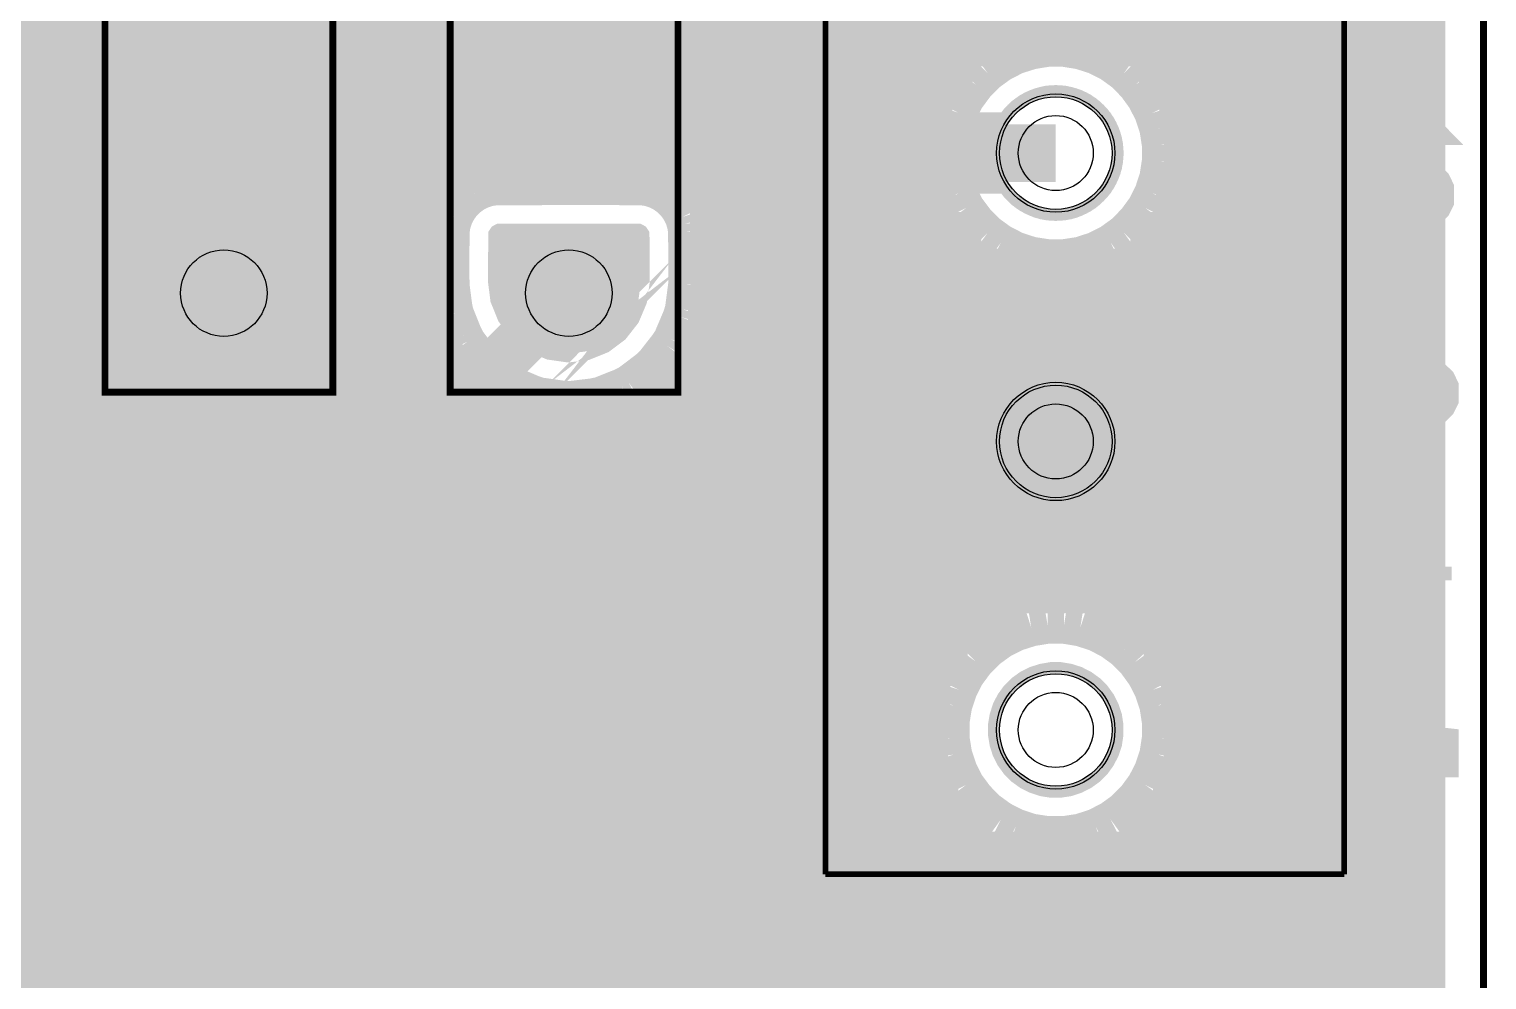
# Model space of a CAD drawing. Extents: x 0 to 3.94, y 0 to 3.94.
# Drawn here: x 2.944 to 3.939, y 2.915 to 3.563 of the extents above; entities that cross this region are included whole.
import ezdxf

# ---------------------------------------------------------------- set-up
doc = ezdxf.new("R2010")
doc.units = 0
for name, color, linetype in [('Board_Outline', 21, 'CONTINUOUS'), ('Bottom', 10, 'CONTINUOUS'), ('Bottom_Mask', 15, 'CONTINUOUS'), ('Drill_Bottom', 12, 'CONTINUOUS'), ('Drill_Top', 11, 'CONTINUOUS'), ('Edge_Bottom', 23, 'CONTINUOUS'), ('Edge_Top', 22, 'CONTINUOUS'), ('Top', 9, 'CONTINUOUS'), ('Top_Assembly', 2, 'CONTINUOUS'), ('Top_Mask', 6, 'CONTINUOUS'), ('Top_Silk', 3, 'CONTINUOUS')]:
    doc.layers.add(name, color=color, linetype=linetype)

msp = doc.modelspace()

# ---------------------------------------------------------------- linework, layer by layer
at = {"layer": 'Board_Outline', "linetype": 'CONTINUOUS', "const_width": 0.0047}
msp.add_lwpolyline([(0, 0), (3.937, 0), (3.937, 3.937), (0, 3.937), (0, 0)], dxfattribs=at)
at = {"layer": 'Bottom', "linetype": 'CONTINUOUS'}
for points, const_width in [([(3.8985, 0.0385), (3.8985, 3.8985)], 0.025), ([(3.5163, 3.7882), (3.5163, 3.4106)], 0.0157), ([(3.5305, 3.7884), (3.5305, 3.3965)], 0.0276), ([(2.8944, 3.5752), (3.896, 3.5752)], 0.025), ([(2.8944, 3.5504), (3.896, 3.5504)], 0.025), ([(3.6076, 3.5399), (3.6176, 3.545)], 0.025), ([(3.6176, 3.545), (3.6283, 3.5484)], 0.025), ([(3.6283, 3.5484), (3.6394, 3.5502)], 0.025), ([(3.6394, 3.5502), (3.6506, 3.5502)], 0.025), ([(3.6506, 3.5502), (3.6617, 3.5484)], 0.025), ([(3.6617, 3.5484), (3.6724, 3.545)], 0.025), ([(3.6724, 3.545), (3.6824, 3.5399)], 0.025), ([(3.5906, 3.5253), (3.5985, 3.5333)], 0.025), ([(3.5985, 3.5333), (3.6076, 3.5399)], 0.025), ([(3.6824, 3.5399), (3.6915, 3.5333)], 0.025), ([(3.6915, 3.5333), (3.6994, 3.5253)], 0.025), ([(2.8944, 3.5255), (3.5882, 3.5255)], 0.025), ([(3.5839, 3.5162), (3.5906, 3.5253)], 0.025), ([(3.6994, 3.5253), (3.706, 3.5162)], 0.025), ([(3.7018, 3.5255), (3.896, 3.5255)], 0.025), ([(3.5789, 3.5062), (3.5839, 3.5162)], 0.025), ([(3.706, 3.5162), (3.7111, 3.5062)], 0.025), ([(3.5754, 3.4955), (3.5789, 3.5062)], 0.025), ([(3.7111, 3.5062), (3.7146, 3.4955)], 0.025), ([(2.8944, 3.5006), (3.5743, 3.5006)], 0.025), ([(3.5736, 3.4845), (3.5754, 3.4955)], 0.025), ([(3.7146, 3.4955), (3.7163, 3.4845)], 0.025), ([(3.7157, 3.5006), (3.896, 3.5006)], 0.025), ([(3.5736, 3.4732), (3.5736, 3.4845)], 0.025), ([(3.7163, 3.4845), (3.7163, 3.4732)], 0.025), ([(2.8944, 3.4758), (3.571, 3.4758)], 0.025), ([(3.5754, 3.4621), (3.5736, 3.4732)], 0.025), ([(3.7163, 3.4732), (3.7146, 3.4621)], 0.025), ([(3.719, 3.4758), (3.896, 3.4758)], 0.025), ([(3.5789, 3.4514), (3.5754, 3.4621)], 0.025), ([(3.7146, 3.4621), (3.7111, 3.4514)], 0.025), ([(3.2479, 3.4509), (3.2526, 3.4533)], 0.025), ([(3.2526, 3.4533), (3.2575, 3.4549)], 0.025), ([(3.2575, 3.4549), (3.2626, 3.4557)], 0.025), ([(3.2626, 3.4557), (3.3298, 3.4558)], 0.025), ([(3.3298, 3.4558), (3.3623, 3.4557)], 0.025), ([(3.3623, 3.4557), (3.3675, 3.4549)], 0.025), ([(3.3675, 3.4549), (3.3724, 3.4533)], 0.025), ([(3.3724, 3.4533), (3.3771, 3.4509)], 0.025), ([(2.9062, 3.4509), (3.2454, 3.4509)], 0.025), ([(3.237, 3.4399), (3.24, 3.4442)], 0.025), ([(3.24, 3.4442), (3.2437, 3.4478)], 0.025), ([(3.2437, 3.4478), (3.2479, 3.4509)], 0.025), ([(3.3771, 3.4509), (3.3813, 3.4478)], 0.025), ([(3.3796, 3.4509), (3.5766, 3.4509)], 0.025), ([(3.3813, 3.4478), (3.385, 3.4442)], 0.025), ([(3.385, 3.4442), (3.388, 3.4399)], 0.025), ([(3.5839, 3.4414), (3.5789, 3.4514)], 0.025), ([(3.7111, 3.4514), (3.706, 3.4414)], 0.025), ([(3.7134, 3.4509), (3.896, 3.4509)], 0.025), ([(3.233, 3.4304), (3.2346, 3.4353)], 0.025), ([(3.2346, 3.4353), (3.237, 3.4399)], 0.025), ([(3.388, 3.4399), (3.3904, 3.4353)], 0.025), ([(3.3904, 3.4353), (3.392, 3.4304)], 0.025), ([(3.5906, 3.4324), (3.5839, 3.4414)], 0.025), ([(3.5985, 3.4244), (3.5906, 3.4324)], 0.025), ([(3.6994, 3.4324), (3.6915, 3.4244)], 0.025), ([(3.706, 3.4414), (3.6994, 3.4324)], 0.025), ([(2.9218, 3.426), (3.2297, 3.426)], 0.025), ([(3.2321, 3.399), (3.2322, 3.4252)], 0.025), ([(3.2322, 3.4252), (3.233, 3.4304)], 0.025), ([(3.392, 3.4304), (3.3928, 3.4252)], 0.025), ([(3.3928, 3.4252), (3.3929, 3.3894)], 0.025), ([(3.3952, 3.426), (3.5942, 3.426)], 0.025), ([(3.6076, 3.4178), (3.5985, 3.4244)], 0.025), ([(3.6915, 3.4244), (3.6824, 3.4178)], 0.025), ([(3.6958, 3.426), (3.896, 3.426)], 0.025), ([(3.6176, 3.4127), (3.6076, 3.4178)], 0.025), ([(3.6283, 3.4092), (3.6176, 3.4127)], 0.025), ([(3.6724, 3.4127), (3.6617, 3.4092)], 0.025), ([(3.6824, 3.4178), (3.6724, 3.4127)], 0.025), ([(3.5163, 3.4106), (3.5305, 3.3965)], 0.0157), ([(3.6394, 3.4075), (3.6283, 3.4092)], 0.025), ([(3.6506, 3.4075), (3.6394, 3.4075)], 0.025), ([(3.6617, 3.4092), (3.6506, 3.4075)], 0.025), ([(2.922, 3.4011), (3.2296, 3.4011)], 0.025), ([(3.2322, 3.3885), (3.2321, 3.399)], 0.025), ([(3.3954, 3.4011), (3.896, 3.4011)], 0.025), ([(3.5305, 3.3965), (3.5305, 3.3965)], 0.0157), ([(3.5305, 3.3965), (3.645, 3.282)], 0.0157), ([(3.234, 3.3746), (3.2322, 3.3885)], 0.025), ([(3.3929, 3.3894), (3.3906, 3.372)], 0.025), ([(2.9203, 3.3763), (3.2312, 3.3763)], 0.025), ([(3.235, 3.3695), (3.234, 3.3746)], 0.025), ([(3.3906, 3.372), (3.3891, 3.367)], 0.025), ([(3.3938, 3.3763), (3.896, 3.3763)], 0.025), ([(3.2409, 3.3548), (3.235, 3.3695)], 0.025), ([(3.3891, 3.367), (3.3826, 3.3517)], 0.025), ([(3.2433, 3.3502), (3.2409, 3.3548)], 0.025), ([(2.9115, 3.3514), (3.2401, 3.3514)], 0.025), ([(3.2528, 3.3375), (3.2433, 3.3502)], 0.025), ([(3.3797, 3.3473), (3.37, 3.3349)], 0.025), ([(3.3826, 3.3517), (3.3797, 3.3473)], 0.025), ([(3.3849, 3.3514), (3.896, 3.3514)], 0.025), ([(3.2562, 3.3336), (3.2528, 3.3375)], 0.025), ([(3.2687, 3.3239), (3.2562, 3.3336)], 0.025), ([(3.37, 3.3349), (3.3661, 3.3314)], 0.025), ([(2.8888, 3.3265), (3.2627, 3.3265)], 0.025), ([(3.273, 3.321), (3.2687, 3.3239)], 0.025), ([(3.3661, 3.3314), (3.3535, 3.3219)], 0.025), ([(3.3623, 3.3265), (3.896, 3.3265)], 0.025), ([(3.2876, 3.3148), (3.273, 3.321)], 0.025), ([(3.2925, 3.3132), (3.2876, 3.3148)], 0.025), ([(3.3082, 3.311), (3.2925, 3.3132)], 0.025), ([(3.3291, 3.3126), (3.3134, 3.3107)], 0.025), ([(3.3342, 3.3137), (3.3291, 3.3126)], 0.025), ([(3.3488, 3.3195), (3.3342, 3.3137)], 0.025), ([(3.3535, 3.3219), (3.3488, 3.3195)], 0.025), ([(3.3134, 3.3107), (3.3082, 3.311)], 0.025), ([(0.041, 3.3017), (3.896, 3.3017)], 0.025), ([(0.041, 3.2768), (3.896, 3.2768)], 0.025), ([(0.041, 3.2519), (3.896, 3.2519)], 0.025), ([(0.041, 3.2271), (3.896, 3.2271)], 0.025), ([(0.041, 3.2022), (3.896, 3.2022)], 0.025), ([(0.041, 3.1773), (3.896, 3.1773)], 0.025), ([(3.6176, 3.1513), (3.6283, 3.1547)], 0.025), ([(3.6283, 3.1547), (3.6394, 3.1565)], 0.025), ([(3.6394, 3.1565), (3.6506, 3.1565)], 0.025), ([(3.6506, 3.1565), (3.6617, 3.1547)], 0.025), ([(3.6617, 3.1547), (3.6724, 3.1513)], 0.025), ([(0.041, 3.1525), (3.6182, 3.1525)], 0.025), ([(3.5985, 3.1396), (3.6076, 3.1462)], 0.025), ([(3.6076, 3.1462), (3.6176, 3.1513)], 0.025), ([(3.6718, 3.1525), (3.896, 3.1525)], 0.025), ([(3.6724, 3.1513), (3.6824, 3.1462)], 0.025), ([(3.6824, 3.1462), (3.6915, 3.1396)], 0.025), ([(3.5906, 3.1316), (3.5985, 3.1396)], 0.025), ([(3.6915, 3.1396), (3.6994, 3.1316)], 0.025), ([(0.041, 3.1276), (3.5848, 3.1276)], 0.025), ([(3.5839, 3.1225), (3.5906, 3.1316)], 0.025), ([(3.6994, 3.1316), (3.706, 3.1225)], 0.025), ([(3.7051, 3.1276), (3.896, 3.1276)], 0.025), ([(3.5789, 3.1125), (3.5839, 3.1225)], 0.025), ([(3.706, 3.1225), (3.7111, 3.1125)], 0.025), ([(3.5754, 3.1018), (3.5789, 3.1125)], 0.025), ([(3.7111, 3.1125), (3.7146, 3.1018)], 0.025), ([(0.041, 3.1027), (3.5731, 3.1027)], 0.025), ([(3.5736, 3.0908), (3.5754, 3.1018)], 0.025), ([(3.7146, 3.1018), (3.7163, 3.0908)], 0.025), ([(3.7168, 3.1027), (3.896, 3.1027)], 0.025), ([(3.5736, 3.0795), (3.5736, 3.0908)], 0.025), ([(3.7163, 3.0908), (3.7163, 3.0795)], 0.025), ([(0.041, 3.0779), (3.5713, 3.0779)], 0.025), ([(3.5754, 3.0684), (3.5736, 3.0795)], 0.025), ([(3.7163, 3.0795), (3.7146, 3.0684)], 0.025), ([(3.7187, 3.0779), (3.896, 3.0779)], 0.025), ([(3.5789, 3.0577), (3.5754, 3.0684)], 0.025), ([(3.7146, 3.0684), (3.7111, 3.0577)], 0.025), ([(3.5839, 3.0477), (3.5789, 3.0577)], 0.025), ([(3.7111, 3.0577), (3.706, 3.0477)], 0.025), ([(0.041, 3.053), (3.5785, 3.053)], 0.025), ([(3.5906, 3.0387), (3.5839, 3.0477)], 0.025), ([(3.706, 3.0477), (3.6994, 3.0387)], 0.025), ([(3.7114, 3.053), (3.896, 3.053)], 0.025), ([(3.5985, 3.0307), (3.5906, 3.0387)], 0.025), ([(3.6994, 3.0387), (3.6915, 3.0307)], 0.025), ([(0.041, 3.0281), (3.5992, 3.0281)], 0.025), ([(3.6076, 3.0241), (3.5985, 3.0307)], 0.025), ([(3.6176, 3.019), (3.6076, 3.0241)], 0.025), ([(3.6824, 3.0241), (3.6724, 3.019)], 0.025), ([(3.6915, 3.0307), (3.6824, 3.0241)], 0.025), ([(3.6907, 3.0281), (3.896, 3.0281)], 0.025), ([(3.6283, 3.0155), (3.6176, 3.019)], 0.025), ([(3.6394, 3.0138), (3.6283, 3.0155)], 0.025), ([(3.6506, 3.0138), (3.6394, 3.0138)], 0.025), ([(3.6617, 3.0155), (3.6506, 3.0138)], 0.025), ([(3.6724, 3.019), (3.6617, 3.0155)], 0.025), ([(0.041, 3.0032), (3.896, 3.0032)], 0.025), ([(0.041, 2.9784), (3.896, 2.9784)], 0.025), ([(0.041, 2.9535), (3.896, 2.9535)], 0.025), ([(0.041, 2.9286), (3.896, 2.9286)], 0.025), ([(0.041, 2.9038), (3.896, 2.9038)], 0.025)]:
    msp.add_lwpolyline(points, dxfattribs=dict(at, const_width=const_width))
at = {"layer": 'Bottom'}
for centre in [(3.645, 3.4788), (3.645, 3.282), (3.645, 3.0851)]:
    msp.add_circle(centre, 0.0384, dxfattribs=at)
for points in [[(3.0296, 3.3911), (3.0296, 3.4226), (3.1241, 3.3911), (3.1241, 3.4226)], [(3.2653, 3.3911), (3.2653, 3.4226), (3.3597, 3.3911), (3.3597, 3.4226)], [(3.0296, 3.3911), (3.1241, 3.3911), (3.1178, 3.3675), (3.1225, 3.3789)], [(3.0296, 3.3911), (3.1178, 3.3675), (3.1005, 3.3502), (3.1103, 3.3577)], [(3.0296, 3.3911), (3.1005, 3.3502), (3.0769, 3.3439), (3.0891, 3.3455)], [(3.0296, 3.3911), (3.0769, 3.3439), (3.0533, 3.3502), (3.0646, 3.3455)], [(3.0296, 3.3911), (3.0533, 3.3502), (3.036, 3.3675), (3.0435, 3.3577)], [(3.0296, 3.3911), (3.036, 3.3675), (3.0312, 3.3789)], [(3.2653, 3.3911), (3.3597, 3.3911), (3.3534, 3.3675), (3.3581, 3.3789)], [(3.2653, 3.3911), (3.3534, 3.3675), (3.3361, 3.3502), (3.3459, 3.3577)], [(3.2653, 3.3911), (3.3361, 3.3502), (3.3125, 3.3439), (3.3247, 3.3455)], [(3.2653, 3.3911), (3.3125, 3.3439), (3.2889, 3.3502), (3.3003, 3.3455)], [(3.2653, 3.3911), (3.2889, 3.3502), (3.2716, 3.3675), (3.2791, 3.3577)], [(3.2653, 3.3911), (3.2716, 3.3675), (3.2669, 3.3789)]]:
    msp.add_solid(points, dxfattribs=at)
at = {"layer": 'Bottom_Mask'}
for centre in [(3.645, 3.4788), (3.645, 3.282), (3.645, 3.0851)]:
    msp.add_circle(centre, 0.0404, dxfattribs=at)
for points in [[(3.0277, 3.3911), (3.0277, 3.4246), (3.1261, 3.3911), (3.1261, 3.4246)], [(3.2633, 3.3911), (3.2633, 3.4246), (3.3617, 3.3911), (3.3617, 3.4246)], [(3.0277, 3.3911), (3.1261, 3.3911), (3.1195, 3.3665), (3.1244, 3.3784)], [(3.0277, 3.3911), (3.1195, 3.3665), (3.1015, 3.3485), (3.1117, 3.3563)], [(3.0277, 3.3911), (3.1015, 3.3485), (3.0769, 3.3419), (3.0896, 3.3436)], [(3.0277, 3.3911), (3.0769, 3.3419), (3.0523, 3.3485), (3.0641, 3.3436)], [(3.0277, 3.3911), (3.0523, 3.3485), (3.0343, 3.3665), (3.0421, 3.3563)], [(3.0277, 3.3911), (3.0343, 3.3665), (3.0293, 3.3784)], [(3.2633, 3.3911), (3.3617, 3.3911), (3.3551, 3.3665), (3.36, 3.3784)], [(3.2633, 3.3911), (3.3551, 3.3665), (3.3371, 3.3485), (3.3473, 3.3563)], [(3.2633, 3.3911), (3.3371, 3.3485), (3.3125, 3.3419), (3.3252, 3.3436)], [(3.2633, 3.3911), (3.3125, 3.3419), (3.2879, 3.3485), (3.2998, 3.3436)], [(3.2633, 3.3911), (3.2879, 3.3485), (3.2699, 3.3665), (3.2777, 3.3563)], [(3.2633, 3.3911), (3.2699, 3.3665), (3.265, 3.3784)]]:
    msp.add_solid(points, dxfattribs=at)
at = {"layer": 'Drill_Bottom'}
for centre, radius in [((3.645, 3.4788), 0.0256), ((3.0769, 3.3832), 0.0295), ((3.3125, 3.3832), 0.0295), ((3.645, 3.282), 0.0256), ((3.645, 3.0851), 0.0256)]:
    msp.add_circle(centre, radius, dxfattribs=at)
at = {"layer": 'Drill_Top'}
for centre, radius in [((3.645, 3.4788), 0.0256), ((3.0769, 3.3832), 0.0295), ((3.3125, 3.3832), 0.0295), ((3.645, 3.282), 0.0256), ((3.645, 3.0851), 0.0256)]:
    msp.add_circle(centre, radius, dxfattribs=at)
at = {"layer": 'Edge_Bottom', "linetype": 'CONTINUOUS', "const_width": 0.008}
for points in [[(3.5483, 3.7831), (3.5482, 3.3955), (3.6246, 3.3192), (3.6319, 3.3223), (3.6383, 3.3238), (3.645, 3.3244), (3.6516, 3.3238), (3.6581, 3.3223), (3.6642, 3.3197), (3.6699, 3.3163), (3.6749, 3.312), (3.6793, 3.3069), (3.6827, 3.3012), (3.6853, 3.2951), (3.6868, 3.2886), (3.6874, 3.282), (3.6868, 3.2754), (3.6853, 3.2689), (3.6827, 3.2627), (3.6793, 3.2571), (3.6749, 3.252), (3.6699, 3.2477), (3.6642, 3.2442), (3.6581, 3.2417), (3.6516, 3.2401), (3.645, 3.2396), (3.6383, 3.2401), (3.6319, 3.2417), (3.6257, 3.2442), (3.6201, 3.2477), (3.615, 3.252), (3.6107, 3.2571), (3.6072, 3.2627), (3.6047, 3.2689), (3.6031, 3.2754), (3.6026, 3.282), (3.6031, 3.2886), (3.6047, 3.2951), (3.6078, 3.3023), (3.5315, 3.3787), (3.5277, 3.3789), (3.5237, 3.38), (3.5201, 3.3821), (3.517, 3.3849), (3.5147, 3.3884), (3.5132, 3.3923), (3.5127, 3.3974), (3.5067, 3.4037), (3.505, 3.407), (3.5045, 3.4106), (3.5044, 3.7833)], [(3.6872, 3.4755), (3.6862, 3.4689), (3.6841, 3.4626), (3.6811, 3.4567), (3.6772, 3.4513), (3.6725, 3.4466), (3.6671, 3.4427), (3.6612, 3.4397), (3.6549, 3.4376), (3.6483, 3.4366), (3.6416, 3.4366), (3.6351, 3.4376), (3.6288, 3.4397), (3.6228, 3.4427), (3.6174, 3.4466), (3.6127, 3.4513), (3.6088, 3.4567), (3.6058, 3.4626), (3.6038, 3.4689), (3.6027, 3.4755), (3.6027, 3.4822), (3.6038, 3.4887), (3.6058, 3.4951), (3.6088, 3.501), (3.6127, 3.5064), (3.6174, 3.5111), (3.6228, 3.515), (3.6288, 3.518), (3.6351, 3.52), (3.6416, 3.5211), (3.6483, 3.5211), (3.6549, 3.52), (3.6612, 3.518), (3.6671, 3.515), (3.6725, 3.5111), (3.6772, 3.5064), (3.6811, 3.501), (3.6841, 3.4951), (3.6862, 3.4887), (3.6872, 3.4822), (3.6872, 3.4755)], [(3.0256, 3.3964), (3.0258, 3.4238), (3.027, 3.4256), (3.029, 3.4266), (3.1247, 3.4266), (3.1267, 3.4256), (3.1279, 3.4238), (3.1281, 3.4174), (3.1281, 3.3906), (3.1262, 3.3774), (3.121, 3.3651), (3.1127, 3.3545), (3.102, 3.3465), (3.0896, 3.3415), (3.0764, 3.3399), (3.0631, 3.3418), (3.0508, 3.347), (3.0403, 3.3553), (3.0323, 3.366), (3.0273, 3.3784), (3.0256, 3.3911), (3.0256, 3.3964)], [(3.2613, 3.3964), (3.2615, 3.4238), (3.2627, 3.4256), (3.2646, 3.4266), (3.3604, 3.4266), (3.3623, 3.4256), (3.3635, 3.4238), (3.3637, 3.4174), (3.3637, 3.3906), (3.3618, 3.3774), (3.3566, 3.3651), (3.3483, 3.3545), (3.3376, 3.3465), (3.3252, 3.3415), (3.3121, 3.3399), (3.2987, 3.3418), (3.2864, 3.347), (3.2759, 3.3553), (3.2679, 3.366), (3.2629, 3.3784), (3.2613, 3.3911), (3.2613, 3.3964)], [(3.0336, 3.4186), (3.0336, 3.4004), (3.0481, 3.4004), (3.0514, 3.405), (3.0551, 3.4087), (3.0594, 3.4118), (3.064, 3.4142), (3.0691, 3.4158), (3.0742, 3.4167), (3.0795, 3.4167), (3.0847, 3.4158), (3.0897, 3.4142), (3.0944, 3.4118), (3.0986, 3.4087), (3.1024, 3.405), (3.1057, 3.4004), (3.1201, 3.4004), (3.1201, 3.4186), (3.0336, 3.4186), (3.0336, 3.4186)], [(3.2692, 3.4186), (3.2692, 3.4004), (3.2837, 3.4004), (3.287, 3.405), (3.2907, 3.4087), (3.295, 3.4118), (3.2997, 3.4142), (3.3047, 3.4158), (3.3099, 3.4167), (3.3151, 3.4167), (3.3203, 3.4158), (3.3253, 3.4142), (3.33, 3.4118), (3.3343, 3.4087), (3.338, 3.405), (3.3413, 3.4004), (3.3557, 3.4004), (3.3557, 3.4186), (3.2693, 3.4186), (3.2692, 3.4186)], [(3.0351, 3.3799), (3.0375, 3.3741), (3.0446, 3.3741), (3.0435, 3.3806), (3.0435, 3.3859), (3.0446, 3.3924), (3.0336, 3.3924), (3.0351, 3.3799), (3.0351, 3.3799)], [(3.1186, 3.3799), (3.1201, 3.3914), (3.1189, 3.3924), (3.1092, 3.3924), (3.1103, 3.3859), (3.1103, 3.3806), (3.1091, 3.3741), (3.1162, 3.3741), (3.1186, 3.3799), (3.1186, 3.3799)], [(3.2707, 3.3799), (3.2732, 3.3741), (3.2802, 3.3741), (3.2791, 3.3806), (3.2791, 3.3859), (3.2803, 3.3924), (3.2693, 3.3924), (3.2708, 3.3799), (3.2707, 3.3799)], [(3.343, 3.3605), (3.3473, 3.3661), (3.3413, 3.3661), (3.338, 3.3615), (3.3343, 3.3577), (3.33, 3.3547), (3.3253, 3.3523), (3.3203, 3.3506), (3.3151, 3.3498), (3.3099, 3.3498), (3.3047, 3.3506), (3.2997, 3.3523), (3.295, 3.3547), (3.2907, 3.3577), (3.287, 3.3615), (3.2837, 3.3661), (3.2777, 3.3661), (3.2819, 3.3606), (3.2909, 3.3537), (3.3013, 3.3494), (3.3125, 3.3479), (3.3237, 3.3494), (3.3341, 3.3537), (3.3431, 3.3606), (3.343, 3.3605)], [(3.3542, 3.3799), (3.3557, 3.3914), (3.3545, 3.3924), (3.3448, 3.3924), (3.3459, 3.3859), (3.3459, 3.3806), (3.3447, 3.3741), (3.3518, 3.3741), (3.3542, 3.3799), (3.3542, 3.3799)], [(3.1074, 3.3605), (3.1117, 3.3661), (3.1057, 3.3661), (3.1024, 3.3615), (3.0986, 3.3577), (3.0944, 3.3547), (3.0897, 3.3523), (3.0847, 3.3506), (3.0795, 3.3498), (3.0742, 3.3498), (3.0691, 3.3506), (3.064, 3.3523), (3.0594, 3.3547), (3.0551, 3.3577), (3.0514, 3.3615), (3.0481, 3.3661), (3.0421, 3.3661), (3.0463, 3.3606), (3.0553, 3.3537), (3.0657, 3.3494), (3.0769, 3.3479), (3.0881, 3.3494), (3.0985, 3.3537), (3.1074, 3.3606), (3.1074, 3.3605)], [(3.6872, 3.0818), (3.6862, 3.0752), (3.6841, 3.0689), (3.6811, 3.063), (3.6772, 3.0576), (3.6725, 3.0529), (3.6671, 3.049), (3.6612, 3.046), (3.6549, 3.0439), (3.6483, 3.0429), (3.6416, 3.0429), (3.6351, 3.0439), (3.6288, 3.046), (3.6228, 3.049), (3.6174, 3.0529), (3.6127, 3.0576), (3.6088, 3.063), (3.6058, 3.0689), (3.6038, 3.0752), (3.6027, 3.0818), (3.6027, 3.0885), (3.6038, 3.095), (3.6058, 3.1014), (3.6088, 3.1073), (3.6127, 3.1127), (3.6174, 3.1174), (3.6228, 3.1213), (3.6288, 3.1243), (3.6351, 3.1263), (3.6416, 3.1274), (3.6483, 3.1274), (3.6549, 3.1263), (3.6612, 3.1243), (3.6671, 3.1213), (3.6725, 3.1174), (3.6772, 3.1127), (3.6811, 3.1073), (3.6841, 3.1014), (3.6862, 3.095), (3.6872, 3.0885), (3.6872, 3.0818)]]:
    msp.add_lwpolyline(points, dxfattribs=at)
at = {"layer": 'Edge_Top', "linetype": 'CONTINUOUS', "const_width": 0.008}
for points in [[(2.7164, 3.6072), (3.4454, 3.6072), (3.5319, 3.6937), (3.5366, 3.6968), (3.5418, 3.6987), (3.5473, 3.6994), (3.6026, 3.6994), (3.6026, 3.7181), (3.6874, 3.7181), (3.6874, 3.6333), (3.6026, 3.6333), (3.6026, 3.652), (3.5572, 3.652), (3.4705, 3.5655), (3.4659, 3.5624), (3.4607, 3.5605), (3.4552, 3.5599), (2.7047, 3.5599)], [(2.908, 3.5025), (3.6098, 3.5025), (3.615, 3.5088), (3.6201, 3.5131), (3.6257, 3.5166), (3.6319, 3.5191), (3.6383, 3.5207), (3.645, 3.5212), (3.6516, 3.5207), (3.6581, 3.5191), (3.6642, 3.5166), (3.6699, 3.5131), (3.6749, 3.5088), (3.6793, 3.5037), (3.6827, 3.4981), (3.6853, 3.4919), (3.6868, 3.4855), (3.6874, 3.4788), (3.6868, 3.4722), (3.6853, 3.4657), (3.6827, 3.4596), (3.6793, 3.4539), (3.6749, 3.4489), (3.6699, 3.4445), (3.6642, 3.4411), (3.6581, 3.4385), (3.6516, 3.437), (3.645, 3.4365), (3.6383, 3.437), (3.6319, 3.4385), (3.6257, 3.4411), (3.6201, 3.4445), (3.615, 3.4489), (3.6107, 3.4539), (3.6099, 3.4551), (2.9178, 3.4552)], [(0.4185, 3.0504), (2.9601, 3.0504), (3.2712, 3.3615), (3.2679, 3.366), (3.2629, 3.3784), (3.2613, 3.3911), (3.2615, 3.4238), (3.2627, 3.4256), (3.2646, 3.4266), (3.3604, 3.4266), (3.3623, 3.4256), (3.3635, 3.4238), (3.3637, 3.4174), (3.3637, 3.3906), (3.3618, 3.3774), (3.3566, 3.3651), (3.3483, 3.3545), (3.3376, 3.3465), (3.3252, 3.3415), (3.3121, 3.3399), (3.2987, 3.3418), (3.293, 3.3442), (2.974, 3.0254), (2.9701, 3.0234), (2.9658, 3.0227), (0.4243, 3.0227)], [(3.0256, 3.3964), (3.0258, 3.4238), (3.027, 3.4256), (3.029, 3.4266), (3.1247, 3.4266), (3.1267, 3.4256), (3.1279, 3.4238), (3.1281, 3.4174), (3.1281, 3.3906), (3.1262, 3.3774), (3.121, 3.3651), (3.1127, 3.3545), (3.102, 3.3465), (3.0896, 3.3415), (3.0764, 3.3399), (3.0631, 3.3418), (3.0508, 3.347), (3.0403, 3.3553), (3.0323, 3.366), (3.0273, 3.3784), (3.0256, 3.3911), (3.0256, 3.3964)], [(3.0336, 3.4186), (3.0336, 3.4004), (3.0481, 3.4004), (3.0514, 3.405), (3.0551, 3.4087), (3.0594, 3.4118), (3.064, 3.4142), (3.0691, 3.4158), (3.0742, 3.4167), (3.0795, 3.4167), (3.0847, 3.4158), (3.0897, 3.4142), (3.0944, 3.4118), (3.0986, 3.4087), (3.1024, 3.405), (3.1057, 3.4004), (3.1201, 3.4004), (3.1201, 3.4186), (3.0336, 3.4186), (3.0336, 3.4186)], [(3.2692, 3.4186), (3.2692, 3.4004), (3.2837, 3.4004), (3.287, 3.405), (3.2907, 3.4087), (3.295, 3.4118), (3.2997, 3.4142), (3.3047, 3.4158), (3.3099, 3.4167), (3.3151, 3.4167), (3.3203, 3.4158), (3.3253, 3.4142), (3.33, 3.4118), (3.3343, 3.4087), (3.338, 3.405), (3.3413, 3.4004), (3.3557, 3.4004), (3.3557, 3.4186), (3.2693, 3.4186), (3.2692, 3.4186)], [(3.0351, 3.3799), (3.0375, 3.3741), (3.0446, 3.3741), (3.0435, 3.3806), (3.0435, 3.3859), (3.0446, 3.3924), (3.0336, 3.3924), (3.0351, 3.3799), (3.0351, 3.3799)], [(3.1186, 3.3799), (3.1201, 3.3914), (3.1189, 3.3924), (3.1092, 3.3924), (3.1103, 3.3859), (3.1103, 3.3806), (3.1091, 3.3741), (3.1162, 3.3741), (3.1186, 3.3799), (3.1186, 3.3799)], [(3.2707, 3.3799), (3.2732, 3.3741), (3.2802, 3.3741), (3.2791, 3.3806), (3.2791, 3.3859), (3.2803, 3.3924), (3.2693, 3.3924), (3.2708, 3.3799), (3.2707, 3.3799)], [(3.343, 3.3605), (3.3473, 3.3661), (3.3413, 3.3661), (3.338, 3.3615), (3.3343, 3.3577), (3.33, 3.3547), (3.3253, 3.3523), (3.3203, 3.3506), (3.3151, 3.3498), (3.3099, 3.3498), (3.3047, 3.3506), (3.3007, 3.3519), (3.2991, 3.3503), (3.3013, 3.3494), (3.3125, 3.3479), (3.3237, 3.3494), (3.3341, 3.3537), (3.3431, 3.3606), (3.343, 3.3605)], [(3.3542, 3.3799), (3.3557, 3.3914), (3.3545, 3.3924), (3.3448, 3.3924), (3.3459, 3.3859), (3.3459, 3.3806), (3.3447, 3.3741), (3.3518, 3.3741), (3.3542, 3.3799), (3.3542, 3.3799)], [(3.1074, 3.3605), (3.1117, 3.3661), (3.1057, 3.3661), (3.1024, 3.3615), (3.0986, 3.3577), (3.0944, 3.3547), (3.0897, 3.3523), (3.0847, 3.3506), (3.0795, 3.3498), (3.0742, 3.3498), (3.0691, 3.3506), (3.064, 3.3523), (3.0594, 3.3547), (3.0551, 3.3577), (3.0514, 3.3615), (3.0481, 3.3661), (3.0421, 3.3661), (3.0463, 3.3606), (3.0553, 3.3537), (3.0657, 3.3494), (3.0769, 3.3479), (3.0881, 3.3494), (3.0985, 3.3537), (3.1074, 3.3606), (3.1074, 3.3605)], [(3.6872, 3.2787), (3.6862, 3.2721), (3.6841, 3.2658), (3.6811, 3.2598), (3.6772, 3.2545), (3.6725, 3.2498), (3.6671, 3.2458), (3.6612, 3.2428), (3.6549, 3.2408), (3.6483, 3.2397), (3.6416, 3.2397), (3.6351, 3.2408), (3.6288, 3.2428), (3.6228, 3.2458), (3.6174, 3.2498), (3.6127, 3.2545), (3.6088, 3.2598), (3.6058, 3.2658), (3.6038, 3.2721), (3.6027, 3.2787), (3.6027, 3.2853), (3.6038, 3.2919), (3.6058, 3.2982), (3.6088, 3.3041), (3.6127, 3.3095), (3.6174, 3.3142), (3.6228, 3.3181), (3.6288, 3.3211), (3.6351, 3.3232), (3.6416, 3.3242), (3.6483, 3.3242), (3.6549, 3.3232), (3.6612, 3.3211), (3.6671, 3.3181), (3.6725, 3.3142), (3.6772, 3.3095), (3.6811, 3.3041), (3.6841, 3.2982), (3.6862, 3.2919), (3.6872, 3.2853), (3.6872, 3.2787)], [(3.6872, 3.0818), (3.6862, 3.0752), (3.6841, 3.0689), (3.6811, 3.063), (3.6772, 3.0576), (3.6725, 3.0529), (3.6671, 3.049), (3.6612, 3.046), (3.6549, 3.0439), (3.6483, 3.0429), (3.6416, 3.0429), (3.6351, 3.0439), (3.6288, 3.046), (3.6228, 3.049), (3.6174, 3.0529), (3.6127, 3.0576), (3.6088, 3.063), (3.6058, 3.0689), (3.6038, 3.0752), (3.6027, 3.0818), (3.6027, 3.0885), (3.6038, 3.095), (3.6058, 3.1014), (3.6088, 3.1073), (3.6127, 3.1127), (3.6174, 3.1174), (3.6228, 3.1213), (3.6288, 3.1243), (3.6351, 3.1263), (3.6416, 3.1274), (3.6483, 3.1274), (3.6549, 3.1263), (3.6612, 3.1243), (3.6671, 3.1213), (3.6725, 3.1174), (3.6772, 3.1127), (3.6811, 3.1073), (3.6841, 3.1014), (3.6862, 3.095), (3.6872, 3.0885), (3.6872, 3.0818)]]:
    msp.add_lwpolyline(points, dxfattribs=at)
at = {"layer": 'Top', "linetype": 'CONTINUOUS'}
for points, const_width in [([(2.908, 3.4788), (3.645, 3.4788)], 0.0394), ([(2.9658, 3.0366), (3.3125, 3.3832)], 0.0197), ([(0.4185, 3.0366), (2.9658, 3.0366)], 0.0197)]:
    msp.add_lwpolyline(points, dxfattribs=dict(at, const_width=const_width))
at = {"layer": 'Top'}
for centre in [(3.645, 3.4788), (3.645, 3.282), (3.645, 3.0851)]:
    msp.add_circle(centre, 0.0384, dxfattribs=at)
for points in [[(3.0296, 3.3911), (3.0296, 3.4226), (3.1241, 3.3911), (3.1241, 3.4226)], [(3.2653, 3.3911), (3.2653, 3.4226), (3.3597, 3.3911), (3.3597, 3.4226)], [(3.0296, 3.3911), (3.1241, 3.3911), (3.1178, 3.3675), (3.1225, 3.3789)], [(3.0296, 3.3911), (3.1178, 3.3675), (3.1005, 3.3502), (3.1103, 3.3577)], [(3.0296, 3.3911), (3.1005, 3.3502), (3.0769, 3.3439), (3.0891, 3.3455)], [(3.0296, 3.3911), (3.0769, 3.3439), (3.0533, 3.3502), (3.0646, 3.3455)], [(3.0296, 3.3911), (3.0533, 3.3502), (3.036, 3.3675), (3.0435, 3.3577)], [(3.0296, 3.3911), (3.036, 3.3675), (3.0312, 3.3789)], [(3.2653, 3.3911), (3.3597, 3.3911), (3.3534, 3.3675), (3.3581, 3.3789)], [(3.2653, 3.3911), (3.3534, 3.3675), (3.3361, 3.3502), (3.3459, 3.3577)], [(3.2653, 3.3911), (3.3361, 3.3502), (3.3125, 3.3439), (3.3247, 3.3455)], [(3.2653, 3.3911), (3.3125, 3.3439), (3.2889, 3.3502), (3.3003, 3.3455)], [(3.2653, 3.3911), (3.2889, 3.3502), (3.2716, 3.3675), (3.2791, 3.3577)], [(3.2653, 3.3911), (3.2716, 3.3675), (3.2669, 3.3789)]]:
    msp.add_solid(points, dxfattribs=at)
at = {"layer": 'Top_Assembly', "linetype": 'CONTINUOUS', "const_width": 0.0079}
for points in [[(3.4877, 2.9867), (3.4877, 3.7741)], [(3.842, 3.7741), (3.842, 2.9867)], [(3.842, 2.9867), (3.4877, 2.9867)]]:
    msp.add_lwpolyline(points, dxfattribs=at)
at = {"layer": 'Top_Mask'}
for centre in [(3.645, 3.4788), (3.645, 3.282), (3.645, 3.0851)]:
    msp.add_circle(centre, 0.0404, dxfattribs=at)
for points in [[(3.0277, 3.3911), (3.0277, 3.4246), (3.1261, 3.3911), (3.1261, 3.4246)], [(3.2633, 3.3911), (3.2633, 3.4246), (3.3617, 3.3911), (3.3617, 3.4246)], [(3.0277, 3.3911), (3.1261, 3.3911), (3.1195, 3.3665), (3.1244, 3.3784)], [(3.0277, 3.3911), (3.1195, 3.3665), (3.1015, 3.3485), (3.1117, 3.3563)], [(3.0277, 3.3911), (3.1015, 3.3485), (3.0769, 3.3419), (3.0896, 3.3436)], [(3.0277, 3.3911), (3.0769, 3.3419), (3.0523, 3.3485), (3.0641, 3.3436)], [(3.0277, 3.3911), (3.0523, 3.3485), (3.0343, 3.3665), (3.0421, 3.3563)], [(3.0277, 3.3911), (3.0343, 3.3665), (3.0293, 3.3784)], [(3.2633, 3.3911), (3.3617, 3.3911), (3.3551, 3.3665), (3.36, 3.3784)], [(3.2633, 3.3911), (3.3551, 3.3665), (3.3371, 3.3485), (3.3473, 3.3563)], [(3.2633, 3.3911), (3.3371, 3.3485), (3.3125, 3.3419), (3.3252, 3.3436)], [(3.2633, 3.3911), (3.3125, 3.3419), (3.2879, 3.3485), (3.2998, 3.3436)], [(3.2633, 3.3911), (3.2879, 3.3485), (3.2699, 3.3665), (3.2777, 3.3563)], [(3.2633, 3.3911), (3.2699, 3.3665), (3.265, 3.3784)]]:
    msp.add_solid(points, dxfattribs=at)
at = {"layer": 'Top_Silk', "linetype": 'CONTINUOUS'}
for points, const_width in [([(2.9958, 3.8417), (3.1514, 3.8417), (3.1514, 3.3157), (2.9958, 3.3157), (2.9958, 3.8417)], 0.0047), ([(3.2314, 3.8417), (3.387, 3.8417), (3.387, 3.3157), (3.2314, 3.3157), (3.2314, 3.8417)], 0.0047), ([(3.4877, 2.9867), (3.4877, 3.7741)], 0.0039), ([(3.842, 3.7741), (3.842, 2.9867)], 0.0039), ([(3.8821, 3.5736), (3.8821, 3.522)], 0.0093), ([(3.908, 3.5478), (3.8563, 3.5478)], 0.0093), ([(3.9008, 3.5034), (3.9037, 3.4977), (3.9122, 3.489), (3.852, 3.489)], 0.0093), ([(3.8979, 3.4676), (3.9008, 3.4676), (3.9065, 3.4647), (3.9094, 3.4619), (3.9122, 3.4561), (3.9122, 3.4446), (3.9094, 3.4389), (3.9065, 3.4361), (3.9008, 3.4332), (3.8951, 3.4332), (3.8893, 3.4361), (3.8807, 3.4418), (3.852, 3.4705), (3.852, 3.4303)], 0.0093), ([(3.8922, 3.4118), (3.852, 3.3945), (3.8922, 3.3774)], 0.0093), ([(3.9011, 3.2949), (3.9068, 3.2978), (3.9126, 3.3036), (3.9154, 3.3093), (3.9154, 3.3207), (3.9126, 3.3265), (3.9068, 3.3322), (3.9011, 3.3351), (3.8925, 3.338), (3.8781, 3.338), (3.8695, 3.3351), (3.8638, 3.3322), (3.8581, 3.3265), (3.8552, 3.3207), (3.8552, 3.3093), (3.8581, 3.3036), (3.8638, 3.2978), (3.8695, 3.2949), (3.8781, 3.2949), (3.8781, 3.3093)], 0.0093), ([(3.8953, 3.2764), (3.8552, 3.2764)], 0.0093), ([(3.8839, 3.2764), (3.8925, 3.2678), (3.8953, 3.262), (3.8953, 3.2535), (3.8925, 3.2477), (3.8839, 3.2448), (3.8552, 3.2448)], 0.0093), ([(3.8867, 3.1919), (3.8925, 3.1976), (3.8953, 3.2034), (3.8953, 3.212), (3.8925, 3.2177), (3.8867, 3.2235), (3.8781, 3.2263), (3.8724, 3.2263), (3.8638, 3.2235), (3.8581, 3.2177), (3.8552, 3.212), (3.8552, 3.2034), (3.8581, 3.1976), (3.8638, 3.1919)], 0.0093), ([(3.9154, 3.1919), (3.8552, 3.1919)], 0.0093), ([(3.8852, 3.1573), (3.8852, 3.1057)], 0.0093), ([(3.9111, 3.1315), (3.8594, 3.1315)], 0.0093), ([(3.9154, 3.0527), (3.9154, 3.0814), (3.8896, 3.0842), (3.8924, 3.0814), (3.8953, 3.0727), (3.8953, 3.0642), (3.8924, 3.0556), (3.8867, 3.0498), (3.8781, 3.0469), (3.8724, 3.0469), (3.8638, 3.0498), (3.858, 3.0556), (3.8552, 3.0642), (3.8552, 3.0727), (3.858, 3.0814), (3.8609, 3.0842), (3.8666, 3.0871)], 0.0093), ([(3.8953, 3.0284), (3.8552, 3.0112), (3.8953, 2.994)], 0.0093), ([(3.842, 2.9867), (3.4877, 2.9867)], 0.0039)]:
    msp.add_lwpolyline(points, dxfattribs=dict(at, const_width=const_width))

doc.saveas('drawing.dxf')
